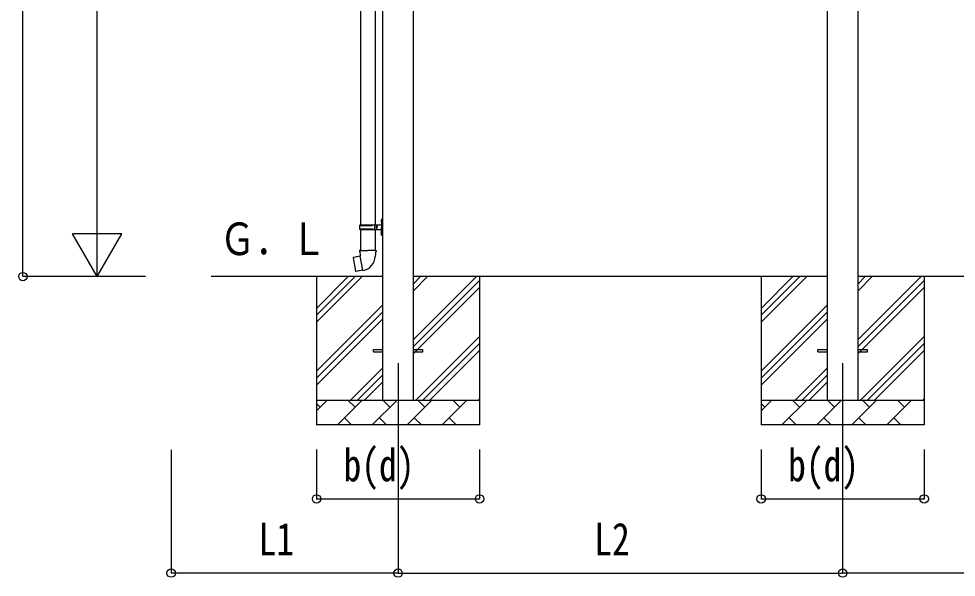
# Model space of a CAD drawing. Units: millimetres, scale not verified. Extents: x -16820 to 16820, y -11880 to 11880.
# Drawn here: x -4528 to -732, y -3080 to -819 of the extents above; entities that cross this region are included whole.
import ezdxf
from ezdxf.enums import TextEntityAlignment as Align

# ---------------------------------------------------------------- set-up
doc = ezdxf.new("R2010")
doc.units = ezdxf.units.MM
doc.header["$LTSCALE"] = 50
for name, color, linetype in [('0-3_YKK_12', 2, 'Continuous'), ('0-4_YKK_13', 4, 'Continuous'), ('0-5_YKK_A1', 4, 'Continuous'), ('0-6_YKK_D', 6, 'Continuous')]:
    doc.layers.add(name, color=color, linetype=linetype)
doc.styles.add('ＭＳ ゴシック', font='')
doc.styles.get('ＭＳ ゴシック').set_extended_font_data('MS Gothic')

msp = doc.modelspace()

# ---------------------------------------------------------------- linework, layer by layer
at = {"layer": '0-3_YKK_12'}
for p, q in [((-2991.92, -2213), (-2991.92, -2713)), ((-1191.92, -2213), (-1191.92, -2713))]:
    msp.add_line(p, q, dxfattribs=at)
at = {"layer": '0-4_YKK_13'}
for p, q in [((-3144.42, -749.49), (-3144.42, -1654)), ((-3084.42, -749.49), (-3084.42, -1654)), ((-3058.42, -1631), (-3055.42, -1629.5)), ((-3058.42, -1631), (-3058.42, -1663)), ((-3055.42, -1629.5), (-3055.42, -1663)), ((-3055.42, -1629.5), (-3054.42, -1629.5)), ((-3054.42, -1629.5), (-3054.42, -1663)), ((-3147.42, -1656), (-3097.09, -1656)), ((-3147.42, -1670), (-3097.09, -1670)), ((-3146.42, -1654), (-3060.42, -1654)), ((-3146.42, -1654), (-3146.42, -1656)), ((-3146.42, -1672), (-3146.42, -1670)), ((-3087.42, -1654), (-3087.42, -1658.5)), ((-3087.42, -1658.5), (-3085.42, -1658.5)), ((-3087.42, -1672), (-3087.42, -1667.5)), ((-3087.42, -1667.5), (-3085.42, -1667.5)), ((-3085.42, -1658.5), (-3085.42, -1663)), ((-3085.42, -1667.5), (-3085.42, -1663)), ((-3079.42, -1654), (-3079.42, -1663)), ((-3079.42, -1658.5), (-3076.42, -1658.5)), ((-3079.42, -1672), (-3079.42, -1663)), ((-3079.42, -1667.5), (-3076.42, -1667.5)), ((-3076.42, -1658.5), (-3076.42, -1663)), ((-3076.42, -1667.5), (-3076.42, -1663)), ((-3060.72, -1636.85), (-3058.68, -1637.85)), ((-3059.45, -1634.85), (-3058.82, -1634.85)), ((-3059.45, -1634.85), (-3059.45, -1643.15)), ((-3059.45, -1643.15), (-3058.82, -1643.15)), ((-3058.82, -1634.85), (-3058.82, -1643.15)), ((-3058.82, -1634.85), (-3058.42, -1635.25)), ((-3058.82, -1643.15), (-3058.42, -1642.75)), ((-3058.68, -1637.85), (-3058.07, -1639)), ((-3058.42, -1635.25), (-3058.42, -1642.75)), ((-3058.42, -1695), (-3058.42, -1663)), ((-3055.42, -1696.5), (-3055.42, -1663)), ((-3054.42, -1696.5), (-3054.42, -1663)), ((-3146.42, -1672), (-3060.42, -1672)), ((-3144.42, -1672), (-3144.42, -1756.93)), ((-3084.42, -1672), (-3084.42, -1756.93)), ((-3060.72, -1684.85), (-3058.68, -1685.85)), ((-3059.45, -1682.85), (-3058.82, -1682.85)), ((-3059.45, -1682.85), (-3059.45, -1691.15)), ((-3059.45, -1691.15), (-3058.82, -1691.15)), ((-3058.82, -1682.85), (-3058.82, -1691.15)), ((-3058.82, -1682.85), (-3058.42, -1683.25)), ((-3058.82, -1691.15), (-3058.42, -1690.75)), ((-3058.68, -1685.85), (-3058.07, -1687)), ((-3058.42, -1683.25), (-3058.42, -1690.75)), ((-3058.42, -1695), (-3055.42, -1696.5)), ((-3055.42, -1696.5), (-3054.42, -1696.5)), ((-3145.01, -1780.13), (-3172.88, -1785.38)), ((-3160.14, -1782.78), (-3160.35, -1783.02)), ((-3146.27, -1756.93), (-3148.42, -1757.71)), ((-3148.42, -1757.71), (-3148.42, -1761.33)), ((-3148.42, -1761.33), (-3146.18, -1762.14)), ((-3146.27, -1756.93), (-3114.42, -1756.93)), ((-3146.27, -1756.93), (-3146.18, -1762.14)), ((-3146.18, -1762.14), (-3145.92, -1776.93)), ((-3145.92, -1776.93), (-3144.57, -1778.93)), ((-3134.66, -1837.42), (-3144.79, -1779.95)), ((-3144.77, -1779.13), (-3144.77, -1779.83)), ((-3144.57, -1778.93), (-3144.6, -1778.93)), ((-3082.57, -1756.93), (-3114.42, -1756.93)), ((-3084.23, -1778.87), (-3084.31, -1781.03)), ((-3082.92, -1776.93), (-3084.23, -1778.87)), ((-3080.42, -1761.33), (-3082.66, -1762.14)), ((-3082.57, -1756.93), (-3080.42, -1757.71)), ((-3080.42, -1757.71), (-3080.42, -1761.33)), ((-3172.88, -1785.38), (-3173.69, -1786.55)), ((-3173.69, -1786.55), (-3164.07, -1841.11)), ((-3150.05, -1840.02), (-3150.33, -1839.86)), ((-3134.35, -1838.19), (-3134.6, -1837.52)), ((-3091.92, -2158.5), (-3054.42, -2158.5)), ((-3091.92, -2167.5), (-3091.92, -2158.5)), ((-2929.42, -2158.5), (-2891.92, -2158.5)), ((-2891.92, -2167.5), (-2891.92, -2158.5)), ((-1291.92, -2158.5), (-1254.42, -2158.5)), ((-1291.92, -2167.5), (-1291.92, -2158.5)), ((-1129.42, -2158.5), (-1091.92, -2158.5)), ((-1091.92, -2167.5), (-1091.92, -2158.5)), ((-3091.92, -2167.5), (-3054.42, -2167.5)), ((-2929.42, -2167.5), (-2891.92, -2167.5)), ((-1291.92, -2167.5), (-1254.42, -2167.5)), ((-1129.42, -2167.5), (-1091.92, -2167.5))]:
    msp.add_line(p, q, dxfattribs=at)
for points in [[(-3060.72, -1641.15), (-3058.68, -1640.15), (-3058.07, -1639)], [(-3060.72, -1689.15), (-3058.68, -1688.15), (-3058.07, -1687)], [(-3157.89, -1782.56), (-3158.17, -1782.4), (-3160.14, -1782.78)], [(-3082.57, -1756.93), (-3082.66, -1762.14), (-3082.92, -1776.93)], [(-3134.93, -1837.33), (-3162.91, -1841.93), (-3164.07, -1841.11)], [(-3147.86, -1839.46), (-3148.07, -1839.69), (-3150.05, -1840.02)]]:
    msp.add_lwpolyline(points, dxfattribs=at)
for centre, radius, start, end in [((-3098.67, -1663), 49.25, 171.82876, 180.00002), ((-3098.67, -1663), 49.25, 180.00002, 188.17127), ((-3097.09, -1654), 2, 270, 359.99998), ((-3097.09, -1672), 2, 0.00005, 90.00004), ((-3055.12, -1639), 6, 136.21765, 223.78235), ((-3060.42, -1652), 2, 270, 359.99998), ((-3055.12, -1687), 6, 136.21765, 223.78235), ((-3060.42, -1674), 2, 0.00005, 90.00004), ((-3145.07, -1779.83), 0.3, 280.66842, 0), ((-3144.57, -1779.13), 0.2, 100, 180), ((-3144.57, -1778.93), 60.3, 279.96938, 358), ((-3134.88, -1837.63), 0.3, 20, 99.33158), ((-3134.17, -1838.12), 0.2, 200, 279.96938)]:
    msp.add_arc(centre, radius, start, end, dxfattribs=at)
at = {"layer": '0-5_YKK_A1'}
for p, q in [((-1254.42, 494.5), (-1254.42, -2363)), ((-1129.42, -2363), (-1129.42, 494.5)), ((-3054.42, 434.5), (-3054.42, -2363)), ((-2929.42, -2363), (-2929.42, 434.5)), ((-3054.42, -1863), (-3748.58, -1863)), ((-3321.92, -1863), (-3321.92, -2463)), ((-3321.92, -2048.05), (-3136.87, -1863)), ((-3321.92, -2019.77), (-3165.15, -1863)), ((-3321.92, -1991.48), (-3193.44, -1863)), ((-1254.42, -1863), (-2929.42, -1863)), ((-2929.42, -2118.1), (-2674.32, -1863)), ((-2929.42, -1920.11), (-2872.31, -1863)), ((-2929.42, -1891.82), (-2900.6, -1863)), ((-2929.42, -2146.38), (-2661.92, -1878.88)), ((-2661.92, -1863), (-2661.92, -2463)), ((-1521.92, -1863), (-1521.92, -2463)), ((-1521.92, -2048.05), (-1336.87, -1863)), ((-1521.92, -2019.77), (-1365.15, -1863)), ((-1521.92, -1991.48), (-1393.44, -1863)), ((545.58, -1863), (-1129.42, -1863)), ((-1129.42, -2118.1), (-874.32, -1863)), ((-1129.42, -1920.11), (-1072.31, -1863)), ((-1129.42, -1891.82), (-1100.6, -1863)), ((-1129.42, -2146.38), (-861.92, -1878.88)), ((-861.92, -1863), (-861.92, -2463)), ((-2929.42, -2174.67), (-2661.92, -1907.17)), ((-1129.42, -2174.67), (-861.92, -1907.17)), ((-3321.92, -2246.04), (-3054.42, -1978.54)), ((-3321.92, -2274.32), (-3054.42, -2006.82)), ((-1521.92, -2246.04), (-1254.42, -1978.54)), ((-1521.92, -2274.32), (-1254.42, -2006.82)), ((-3321.92, -2302.61), (-3054.42, -2035.11)), ((-1521.92, -2302.61), (-1254.42, -2035.11)), ((-2919.76, -2363), (-2661.92, -2105.16)), ((-1119.76, -2363), (-861.92, -2105.16)), ((-2891.48, -2363), (-2661.92, -2133.44)), ((-2863.19, -2363), (-2661.92, -2161.73)), ((-1091.48, -2363), (-861.92, -2133.44)), ((-1063.19, -2363), (-861.92, -2161.73)), ((-3184.32, -2363), (-3054.42, -2233.1)), ((-1384.32, -2363), (-1254.42, -2233.1)), ((-3156.04, -2363), (-3054.42, -2261.38)), ((-1356.04, -2363), (-1254.42, -2261.38)), ((-3127.75, -2363), (-3054.42, -2289.67)), ((-1327.75, -2363), (-1254.42, -2289.67)), ((-3321.92, -2363), (-2661.92, -2363)), ((-3321.92, -2405.89), (-3279.03, -2363)), ((-3307.58, -2391.55), (-3321.92, -2377.21)), ((-3237.61, -2463), (-3137.61, -2363)), ((-3166.16, -2391.55), (-3194.71, -2363)), ((-3096.18, -2463), (-2996.18, -2363)), ((-3024.74, -2391.55), (-3053.29, -2363)), ((-2954.76, -2463), (-2854.76, -2363)), ((-2883.32, -2391.55), (-2911.87, -2363)), ((-2813.34, -2463), (-2713.34, -2363)), ((-2741.9, -2391.55), (-2770.45, -2363)), ((-2665.21, -2363), (-2661.92, -2359.72)), ((-1521.92, -2363), (-861.92, -2363)), ((-1521.92, -2405.89), (-1479.03, -2363)), ((-1507.58, -2391.55), (-1521.92, -2377.21)), ((-1437.61, -2463), (-1337.61, -2363)), ((-1366.16, -2391.55), (-1394.71, -2363)), ((-1296.18, -2463), (-1196.18, -2363)), ((-1224.74, -2391.55), (-1253.29, -2363)), ((-1154.76, -2463), (-1054.76, -2363)), ((-1083.32, -2391.55), (-1111.87, -2363)), ((-1013.34, -2463), (-913.34, -2363)), ((-941.9, -2391.55), (-970.45, -2363)), ((-865.21, -2363), (-861.92, -2359.72)), ((-2661.92, -2463), (-3321.92, -2463)), ((-3209.05, -2434.45), (-3180.5, -2463)), ((-3067.63, -2434.45), (-3039.08, -2463)), ((-2926.21, -2434.45), (-2897.66, -2463)), ((-2784.79, -2434.45), (-2756.24, -2463)), ((-861.92, -2463), (-1521.92, -2463)), ((-1409.05, -2434.45), (-1380.5, -2463)), ((-1267.63, -2434.45), (-1239.08, -2463)), ((-1126.21, -2434.45), (-1097.66, -2463)), ((-984.79, -2434.45), (-956.24, -2463))]:
    msp.add_line(p, q, dxfattribs=at)
at = {"layer": '0-6_YKK_D'}
for p, q in [((-4510.62, -1863), (-4510.62, 762.95)), ((-4210.62, -1663), (-4210.62, 237)), ((-4210.62, -1863), (-4210.62, -1516.59)), ((-4210.62, -1863), (-4310.62, -1689.79)), ((-4110.62, -1689.79), (-4310.62, -1689.79)), ((-4210.62, -1863), (-4110.62, -1689.79)), ((-4014.56, -1863), (-4511.62, -1863)), ((-4014.56, -1863), (-4211.62, -1863)), ((-3910.62, -2564), (-3910.62, -3064)), ((-3321.92, -2563), (-3321.92, -2764)), ((-2991.92, -2563), (-2991.92, -3064)), ((-2991.92, -2563), (-2991.92, -3064)), ((-2661.92, -2563), (-2661.92, -2764)), ((-1521.92, -2563), (-1521.92, -2764)), ((-1191.92, -2563), (-1191.92, -3064)), ((-1191.92, -2563), (-1191.92, -3064)), ((-861.92, -2563), (-861.92, -2764)), ((-3321.92, -2763), (-2661.92, -2763)), ((-1521.92, -2763), (-861.92, -2763)), ((-2991.92, -3063), (-3910.62, -3063)), ((-2991.92, -3063), (-1191.92, -3063)), ((608.08, -3063), (-1191.92, -3063))]:
    msp.add_line(p, q, dxfattribs=at)
for centre in [(-4510.62, -1863), (-3321.92, -2763), (-2661.92, -2763), (-1521.92, -2763), (-861.92, -2763), (-3910.62, -3063), (-2991.92, -3063), (-2991.92, -3063), (-1191.92, -3063), (-1191.92, -3063)]:
    msp.add_circle(centre, 17, dxfattribs=at)

# ---------------------------------------------------------------- texts
at = {"layer": '0-5_YKK_A1', "style": 'ＭＳ ゴシック', "width": 0.8}
msp.add_text('Ｇ．Ｌ', height=132, dxfattribs=at).set_placement((-3713.86, -1815.55), align=Align.BOTTOM_LEFT)
at = {"layer": '0-6_YKK_D', "style": 'ＭＳ ゴシック', "width": 0.8}
for s, p in [('b(d)', (-3212.72, -2731)), ('b(d)', (-1412.72, -2731)), ('L1', (-3556.87, -3031)), ('L2', (-2197.52, -3031))]:
    msp.add_text(s, height=132, dxfattribs=at).set_placement(p, align=Align.BOTTOM_LEFT)

doc.saveas('drawing.dxf')
